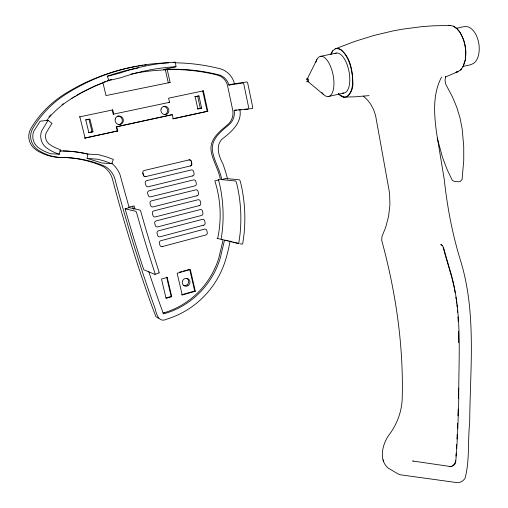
<?xml version="1.0" encoding="UTF-8"?>
<svg xmlns="http://www.w3.org/2000/svg" width="508" height="508" viewBox="0 0 508 508"><rect width="100%" height="100%" fill="white"/><g stroke="black" fill="none" stroke-linecap="round" stroke-linejoin="round"><path stroke-width="0.76" d="M458.476 398.59L458.686 388.074M458.184 409.08L457.956 415.817M457.676 423.285L457.435 428.739M457.181 434.283L456.946 439.033M456.419 448.507L456.635 444.557M463.061 66.764L465.214 60.02L465.772 54.464L465.474 48.52L464.337 42.589L462.439 37.065L459.899 32.309L456.889 28.645L453.619 26.295L457.086 28.664L460.083 32.322L463.652 39.738L465.176 45.498L465.893 51.467L465.379 59.938L463.061 66.764L460.508 70.015L461.772 68.599M455.949 456.19L456.14 453.142M346.729 96.882C354.794 90.576 353.016 76.333 350.672 66.885C348.958 60.992 346.564 54.959 341.979 50.698C342.106 48.647 329.863 47.771 339.236 48.762C350.209 55.435 352.546 70.288 352.838 82.156C353.924 90.202 346.71 103.638 338.506 93.694M455.663 460.769L454.895 463.277M218.345 179.299L219.532 183.826A142.735 142.386 42.4 0 1 221.113 239.281L223.145 239.789L218.865 257.867A81.839 79.756 -74.7 0 1 164.617 312.623M228.314 240.754L224.511 240.138L220.212 258.28A82.137 80.004 -74.7 0 1 165.799 313.233L163.43 313.83L160.852 306.743A1170.349 723.57 -89.1 0 1 148.615 271.209M87.065 158.388L87.954 154.07L98.673 154.73L105.924 156.705L113.322 159.398L111.855 163.722L101.848 162.96L87.065 158.388L97.746 159.22L104.692 161.1L111.855 163.722M445.668 76.479L445.04 80.334L445.707 84.182L452.342 96.666L456.679 106.998L459.969 117.799L462.178 128.937L463.728 146.488L463.753 160.299L462.077 179.438L460.445 181.343L458.749 181.775L454.673 181.515L452.323 180.384L447.205 169.729L442.436 157.201L437.267 138.074M59.271 154.21L60.465 149.72L58.509 148.996A39.389 37.56 50.1 0 1 51.949 145.923L48.933 143.891A9.792 9.417 44 0 1 46.215 132.709L51.994 123.317L48.07 120.358L40.189 121.177L33.826 131.147A14.078 13.526 41.5 0 0 37.776 147.212L41.427 149.676A42.583 40.602 47.7 0 0 51.016 153.784L59.271 154.21L57.036 153.41A44.202 42.158 50 0 1 49.663 149.974L45.885 147.409A14.611 14.053 44 0 1 41.802 130.696L48.07 120.358M331.616 52.578C328.606 59.15 335.02 46.406 331.813 52.464M307.334 78.778L316.897 59.557M441.579 77.089C432.187 94.653 434.162 115.678 436.842 134.645L444.284 179.629C447.269 207.448 452.571 235.045 460.908 261.766L460.972 261.969C476.587 314.077 470.046 369.335 469.684 422.897C467.633 441.154 469.837 460.527 465.055 478.257C463.334 481.044 460.159 482.943 456.832 482.6L400.329 474.783L398.094 473.939L388.175 468.09C378.631 459.95 382.308 444.9 388.41 435.756C396.818 424.974 401.949 411.575 402.228 397.859C403.574 344.678 395.681 291.611 381.711 240.373L381.959 236.468L385.578 227.654L388.563 216.459L389.915 204.921L389.598 193.307L375.545 115.322L373.59 109.614L370.802 104.35L367.462 99.936L363.303 96.056M454.673 463.76L452.463 465.88M332.575 51.06L335.083 48.933L354.616 41.465L373.767 35.503L392.913 30.944L402.457 29.185L421.437 26.702L432.645 25.838L450.513 25.432L448.907 25.546M460.686 69.907L457.645 71.819L445.554 76.943M335.083 48.933L336.398 48.489M71.107 98.59L72.428 97.822M73.749 97.047L75.07 96.279M76.397 95.51L81.026 92.812M81.686 92.424L94.621 86.1L102.946 82.76L106.02 95.574L170.104 82.467L167.234 69.666L160.776 70.136A198.92 190.456 -66.6 0 0 131.108 74.06M103.543 82.252L105.651 81.407M155.01 274.371L159.055 272.891M175.463 62.205L175.965 66.751L163.786 69.469A200.717 191.903 -66.7 0 1 217.742 74.568C223.114 75.502 227.59 79.807 228.879 85.071L242.945 83.026A1.727 0.61 77.7 0 1 243.904 84.626L248.647 107.48A1.708 0.61 77.3 0 1 248.38 109.207L234.213 110.344C234.994 115.075 233.54 120.231 230.143 123.666C222.364 130.569 211.601 137.77 212.312 149.606C213.436 160.115 219.97 169.196 221.748 179.629L235.414 180.956A1.683 0.552 72.9 0 1 236.423 182.626L237.23 185.744A149.447 148.806 -86 0 1 240.043 234.112L238.951 242.075A1.657 0.603 -83.1 0 1 238.138 243.567L224.511 240.138M221.748 179.629L225.514 178.505L239.287 179.788A1.683 0.559 72.9 0 1 240.303 181.458L241.135 184.709A154.007 153.365 -86.5 0 1 243.999 234.467L242.868 242.71A1.651 0.61 -83.1 0 1 242.049 244.202L239.763 243.624M125.108 208.832L135.75 211.284A1.746 0.406 72.2 0 1 136.69 213.062L140.024 224.733A1212.615 737.032 -89 0 0 151.968 263.995L154.87 272.974A1.715 0.387 69.3 0 1 154.902 274.371L143.758 269.754L140.437 259.55A1174.496 726.421 -89.2 0 1 125.108 208.832L129.165 207.639L139.941 210.045A1.746 0.413 72.2 0 1 140.881 211.817L144.189 223.437A1208.278 734.092 -89 0 0 156.039 262.541L158.921 271.494A1.708 0.394 69.4 0 1 158.947 272.891M166.179 297.891L171.158 296.45L171.761 296.723L167.208 277.4L166.618 277.158L171.158 296.45M171.761 296.723L166.059 298.374L161.474 279.013L167.208 277.4M181.61 294.786L194.678 291.001L195.313 291.262L190.329 269.538L177.146 273.24L182.226 295.053L195.313 291.262M179.464 272.186L181.654 271.57M183.121 271.158L185.312 270.548M186.773 270.135L188.97 269.519M228.879 85.071L232.664 84.036L246.837 81.947A1.727 0.616 77.8 0 1 247.802 83.553L252.616 106.845A1.708 0.616 77.3 0 1 252.343 108.572L249.339 108.814M162.23 246.615L205.835 234.982A2.007 1.905 -78.3 0 0 207.258 232.537L206.826 230.6A2.013 1.905 -78.8 0 0 204.527 229.146L160.839 240.703A2.045 1.975 -73.3 0 0 159.379 243.186L159.957 245.199A2.045 1.975 -72.7 0 0 162.344 246.653M162.852 313.068L164.617 312.617M128.835 207.213L134.042 205.911L134.95 208.947M175.965 66.751L174.739 66.808C156.534 67.907 138.519 71.577 121.304 77.584L108.909 80.55L107.271 76.289L119.615 73.158C137.243 67.037 155.683 63.316 174.32 62.224L175.539 62.179M145.783 176.581L190.379 165.945A2.057 1.956 84.7 0 0 191.827 163.487L191.383 161.481A2.057 1.956 84.2 0 0 189.027 159.925L144.348 170.472A2.095 2.026 79 0 0 142.856 172.98L143.332 175.019A2.089 2.026 79.7 0 0 145.783 176.581L145.898 176.594A2.095 2.026 79.7 0 1 143.447 175.025L142.856 172.98M173.196 62.744L174.708 62.382M328.143 96.564L343.738 93.072M462.89 66.37C467.849 65.322 474.409 64.999 476.841 59.627C479.196 55.194 479.539 49.974 479.038 45.06C478.199 38.887 475.983 32.334 470.91 28.378C466.623 24.765 460.858 27.559 456.146 28.334M117.246 130.981L84.639 138.125L117.767 130.962L116.77 126.771L116.243 126.803L117.246 130.981L117.767 130.962M172.631 118.847L207.81 111.227L203.384 90.843L202.717 90.938L207.143 111.284M207.81 111.227L173.247 118.802L172.32 114.694L171.704 114.744L116.243 126.803M88.614 132.556L93.002 131.769L89.903 119.082L85.757 119.958L88.875 132.671L93.002 131.769M197.294 108.941L201.632 108.16L198.958 95.929L197.65 96.095L200.317 108.28M201.632 108.16L197.841 108.985L195.155 96.736L198.958 95.929M116.77 126.771L172.32 114.694M85.503 119.901L88.944 119.17L92.043 131.813M194.615 96.742L196.894 96.26M113.233 114.211L113.754 114.154L112.744 109.938L112.23 109.995L113.233 114.211L169.532 102.311L168.599 98.171L203.384 90.843M112.744 109.938L79.4 116.91L79.864 116.859L85.109 138.119M320.542 56.337L336.334 53.073M170.104 82.467L168.275 82.791L165.411 70.066M234.213 110.344L236.525 109.976M168.916 102.387L169.532 102.311M369.018 95.631L354.546 96.838L343.776 97.098M238.817 109.671L241.071 109.487M244.831 109.182L247.834 108.934M449.777 466.408L451.123 466.369M167.234 69.666L176.289 69.532A199.993 191.319 -66.7 0 1 216.364 74.809C221.717 75.743 226.181 80.029 227.476 85.281L232.791 110.458C233.572 115.17 232.124 120.313 228.74 123.73C220.986 130.607 210.255 137.782 210.96 149.581C212.084 160.052 218.605 169.094 220.383 179.495L214.821 180.873A110.623 109.328 -87.3 0 1 217.653 238.557M60.338 150.933L63.779 150.997A114.319 111.925 -21.5 0 1 85.325 153.448L87.954 154.07M339.452 94.685L344.011 97.123M412.947 461.035L450.044 466.484C452.584 466.769 454.882 464.852 455.651 462.515C457.543 441.617 458.089 420.56 458.756 399.574C458.419 355.924 462.978 310.902 449.504 268.63L443.567 247.821L442.392 245.599L440.595 244.335M450.298 25.4L453.822 26.321M217.011 238.36L223.145 239.789M413.207 461.105L412.598 460.966M229.845 241.135L232.131 241.706M233.655 242.094L238.233 243.243M158.502 318.364L155.873 316.579L152.425 307.556A1167.27 725.1 -89.2 0 1 113.468 182.893L112.516 179.241A21.273 20.923 58.1 0 0 103.943 166.98L101.035 165.544A107.042 104.794 -20.3 0 0 61.658 157.397A44.31 42.247 47.1 0 1 36.132 149.943A16.072 15.431 40.9 0 1 30.874 128.613L32.182 126.409A104.769 102.476 75.2 0 1 64.154 94.342A205.016 196.336 -66.6 0 1 136.354 66.421M307.854 81.477L323.526 94.507M441.331 244.742L442.176 245.51M338.722 93.707L339.674 94.704M234.404 83.553C232.569 76.13 226.384 69.894 218.808 68.44A206.864 197.828 -66.7 0 0 175.793 62.827M449.199 268.427L445.694 256.724M132.632 206.318L133.547 209.34M382.956 459.715L383.07 460.102M383.318 460.915L383.438 461.327M449.415 269.164L451.771 277.285M129.165 207.639L119.869 174.25A27.915 27.464 59.9 0 0 111.557 163.138M443.262 247.631L445.478 256M451.949 278.016L453.707 285.344M189.7 269.316L194.678 291.001M196.291 183.445L195.847 181.458A2.045 1.943 89 0 0 193.51 179.934L149.117 190.773A2.076 2.013 86.7 0 0 147.631 193.275L148.222 195.313A2.076 2.013 87.5 0 0 150.654 196.844L194.843 185.896A2.045 1.943 89.5 0 0 196.342 183.972M202.902 213.036L202.463 211.08A2.019 1.924 -83.5 0 0 200.152 209.601L156.185 220.872A2.057 1.994 -80.6 0 0 154.711 223.361L155.296 225.387A2.051 1.994 -79.8 0 0 157.702 226.873L201.466 215.481A2.019 1.918 -83 0 0 202.952 213.563M191.7 163.481L191.249 161.474A2.057 1.956 84.2 0 0 188.9 159.918M453.885 286.08L454.165 287.56M454.45 289.046L455.162 292.76M455.911 297.237L456.235 299.485M456.451 300.984L456.775 303.232M239.833 109.449C242.487 122.345 231.375 131.997 222.282 138.957C215.068 145.783 218.999 156.432 222.891 163.855A150.4 150.095 52 0 1 227.597 179.07M456.952 304.743L457.175 307.01M457.467 310.032L457.689 312.299M457.968 316.929L458.21 321.57M458.476 331.375L458.692 342.735M137.839 66.167A205.016 196.336 -66.6 0 1 139.332 65.926M140.818 65.691A205.016 196.336 -66.6 0 1 143.053 65.373M144.539 65.17A205.016 196.336 -66.6 0 1 146.031 64.98M107.093 80.861A198.92 190.456 -66.6 0 1 111.55 79.343M117.183 116.173A4.305 4.108 63 0 1 122.295 120.034A4.305 4.108 63 0 1 118.097 124.606M163.798 106.369A4.216 3.975 71.9 0 1 164.624 114.668M186.893 278.327A4 3.804 -65.6 0 1 183.782 285.623M168.707 62.84A206.864 197.828 -66.7 0 0 66.351 93.878A105.715 103.334 76.4 0 0 34.08 126.257L32.76 128.48A16.218 15.577 41.5 0 0 38.062 150.012A44.717 42.634 47.7 0 0 63.811 157.543A107.994 105.734 -21.7 0 1 103.518 165.76L106.458 167.215A21.457 21.107 60 0 1 115.094 179.591L116.053 183.267A1176.407 727.729 -89.2 0 0 155.277 309.048C156.756 315.652 159.296 323.101 167.227 318.98A88.335 86.049 -74.7 0 0 225.571 259.963A150.4 150.095 52 0 0 230.061 241.033M48.946 116.846A98.952 96.742 76.1 0 1 50.8 114.833M62.008 104.712A98.952 96.742 76.1 0 1 63.278 103.759M62.909 150.959A114.021 111.627 -21 0 1 72.942 151.594M73.711 151.676A114.021 111.627 -21 0 1 87.382 154.083M61.201 150.965A37.941 36.176 47.7 0 1 59.677 150.87M46.647 120.415A99.295 97.053 76.5 0 1 70.015 99.581A200.831 192.005 -66.7 0 1 108.909 80.543M107.271 76.289A204.927 195.961 -66.7 0 1 138.113 67.996M191.668 164.541A2.057 1.949 84.7 0 1 190.252 165.938M306.305 79.585A1.568 0.648 78.4 0 1 307.194 79.045A1.568 0.648 78.4 0 1 307.651 81.407A1.568 0.648 78.4 0 1 306.603 81.121M307.245 79.058A1.568 0.648 78.4 0 1 308.058 78.803A1.568 0.648 78.4 0 1 308.61 80.772A1.568 0.648 78.4 0 1 307.943 81.547M335.255 53.429A20.345 8.947 78.9 0 1 349.066 71.819A20.345 8.947 78.9 0 1 342.595 93.021M315.893 62.198A20.479 8.725 78.6 0 1 328.079 61.608A20.479 8.725 78.6 0 1 333.381 89.484A20.479 8.725 78.6 0 1 321.621 92.297M457.835 71.704L456.089 72.18L457.835 71.704M203.524 225.222L160.026 236.785A2.051 1.981 -76.1 0 1 157.632 235.312L157.048 233.299A2.051 1.981 -76.8 0 1 158.515 230.81L202.343 219.399A2.019 1.918 -81.1 0 1 204.648 220.859L205.086 222.809A2.013 1.911 -80.6 0 1 203.657 225.254L203.524 225.222M199.142 205.645L155.359 216.91A2.057 2 -83.9 0 1 152.946 215.405L152.362 213.379A2.064 2 -84.8 0 1 153.835 210.884L197.949 199.752A2.032 1.93 -86 0 1 200.266 201.251L200.704 203.219A2.026 1.93 -85.5 0 1 199.269 205.664L199.142 205.645M196.933 195.783L153.01 206.902A2.07 2.007 -88.2 0 1 150.59 205.384L150 203.352A2.07 2.007 -89.1 0 1 151.479 200.851L195.732 189.865A2.038 1.937 -88.5 0 1 198.063 191.376L198.501 193.358A2.032 1.937 -88 0 1 197.066 195.802L196.933 195.783M192.488 175.933L148.279 186.747A2.083 2.019 83.5 0 1 145.84 185.191L145.25 183.153A2.083 2.019 82.7 0 1 146.736 180.645L191.275 169.951A2.051 1.949 86.6 0 1 193.618 171.494L194.062 173.488A2.051 1.949 87.1 0 1 192.615 175.946L192.488 175.933M115.221 118.929A4.318 4.121 63.3 0 0 120.225 124.454A4.318 4.121 63.3 0 0 122.218 117.412A4.318 4.121 63.3 0 0 115.221 118.929M161.042 109.112A4.235 3.988 72.1 0 0 165.83 114.567A4.235 3.988 72.1 0 0 167.792 107.645A4.235 3.988 72.1 0 0 161.042 109.112M187.935 285.712A4.013 3.81 -65.7 0 0 188.138 278.809A4.013 3.81 -65.7 0 0 182.264 282.308A4.013 3.81 -65.7 0 0 187.935 285.712"/></g></svg>
